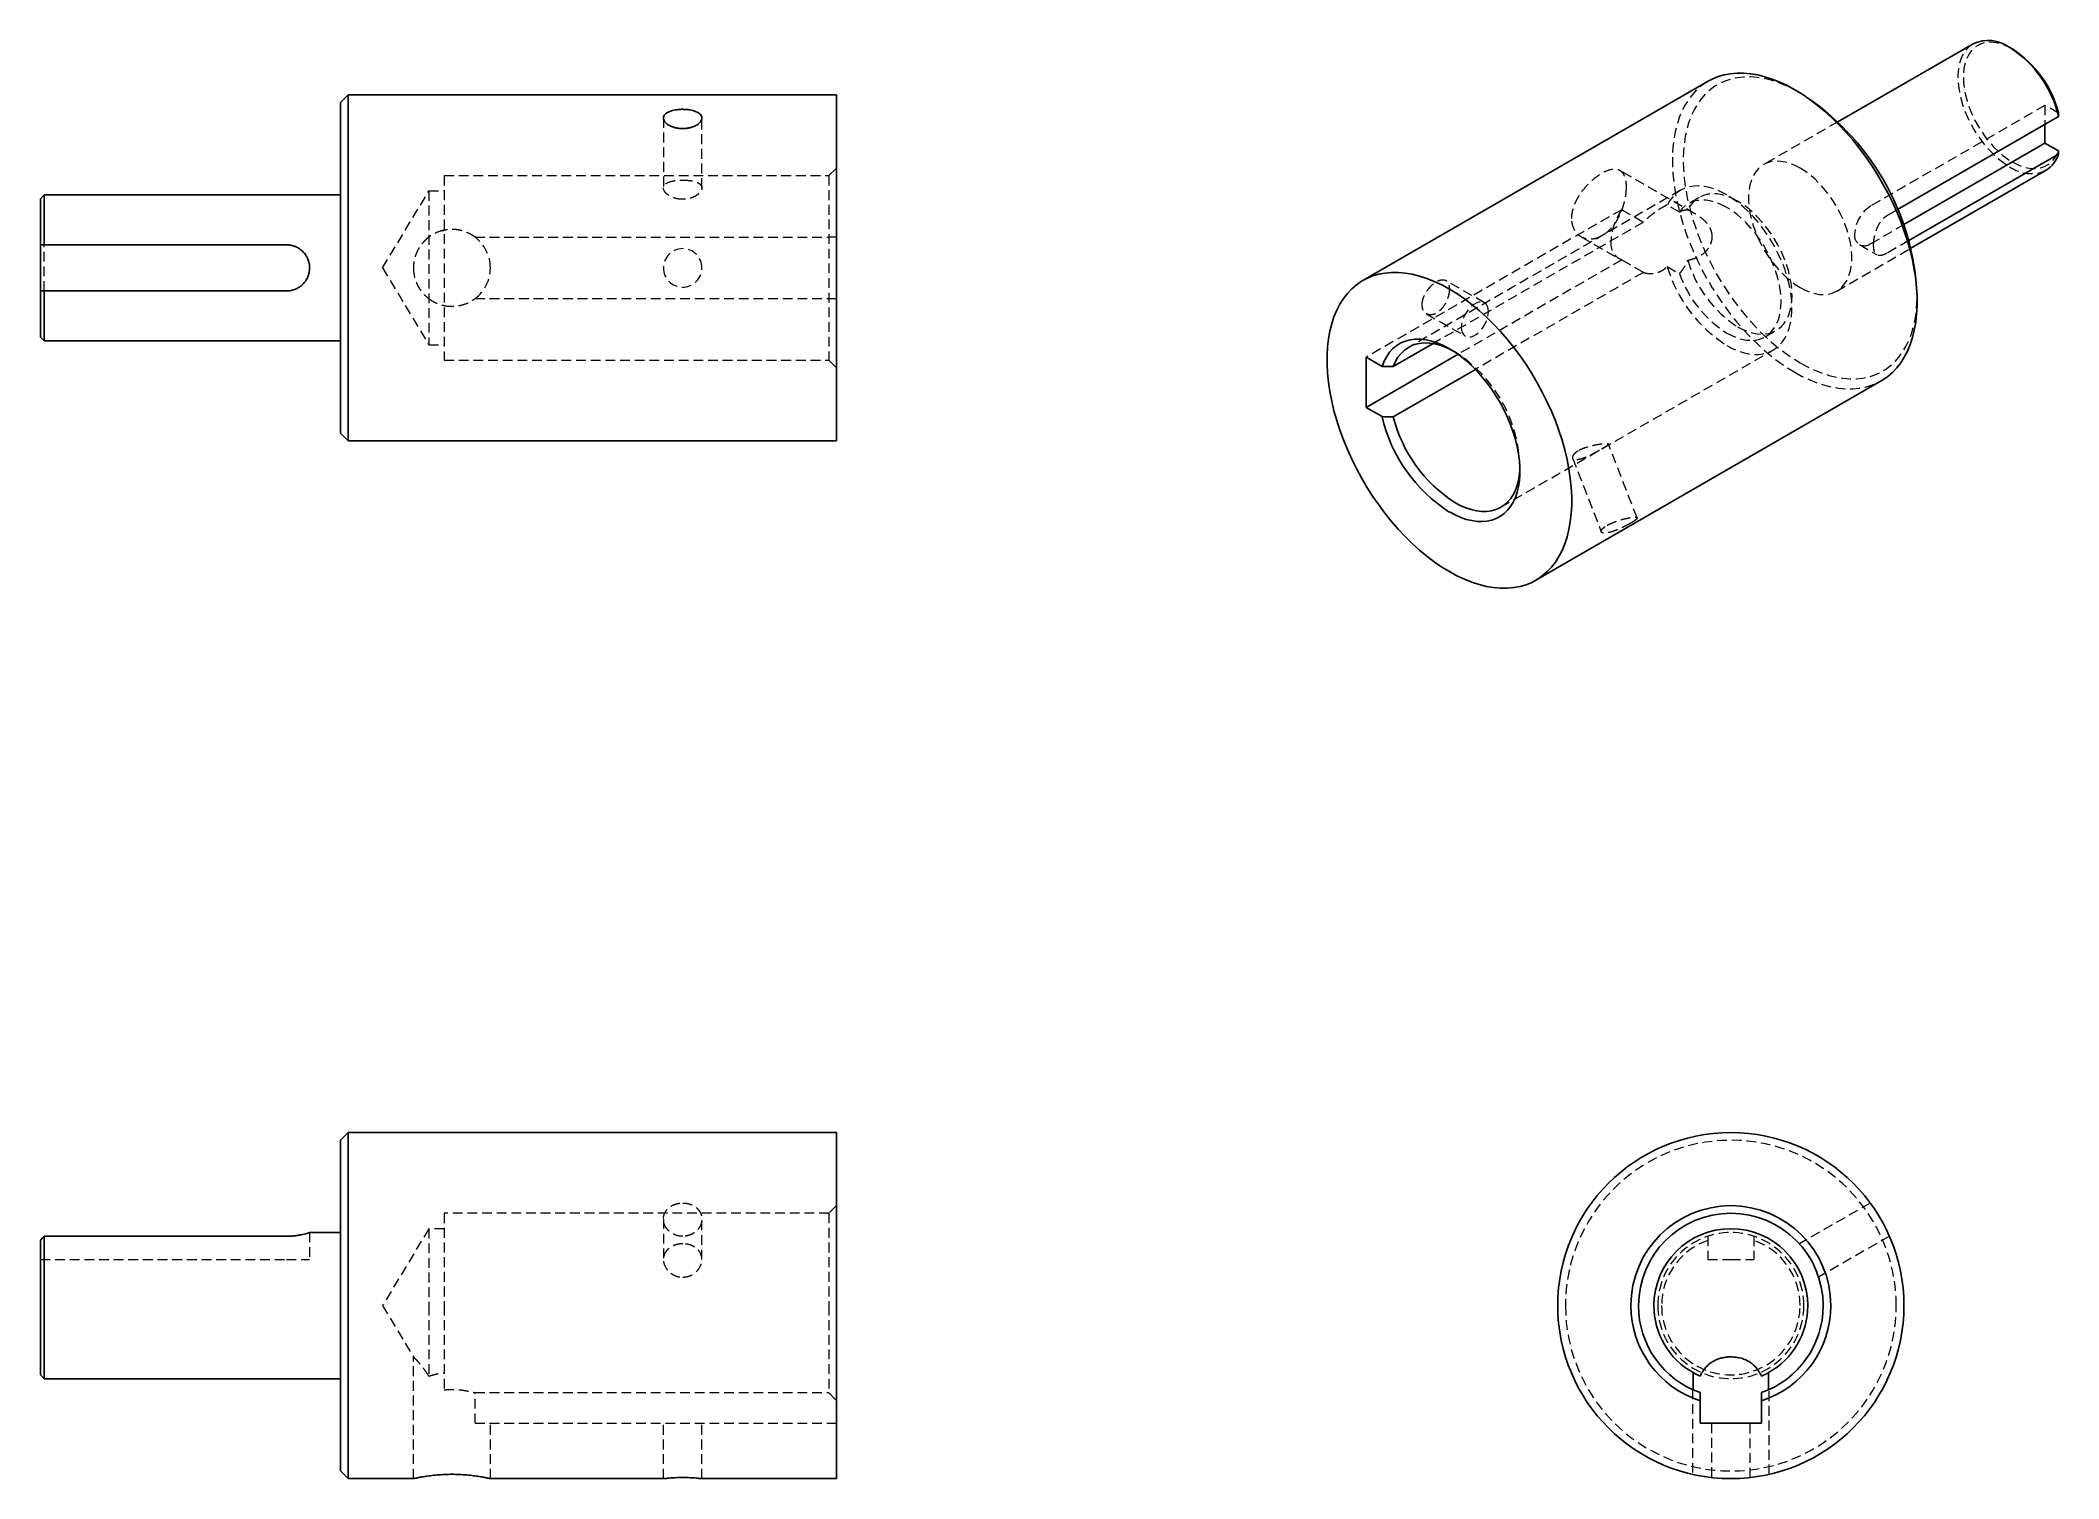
# Model space of a CAD drawing. Header units: millimetres. Extents: x 284 to 547, y 194 to 381.
import ezdxf

# ---------------------------------------------------------------- set-up
doc = ezdxf.new("R2010")
doc.units = ezdxf.units.MM
doc.linetypes.add('HIDDEN', pattern=[1.905, 1.27, -0.635])

msp = doc.modelspace()

# ---------------------------------------------------------------- linework, layer by layer
at = {"color": 7, "linetype": 'Continuous', "lineweight": 25}
for p, q in [((535.62, 380.53), (518.04, 370.38)), ((540.72, 379.85), (540.37, 380.06)), ((501.19, 375.66), (456.29, 349.74)), ((323.37, 372.88), (324.37, 373.88)), ((323.37, 372.88), (323.37, 329.88)), ((324.37, 373.88), (324.37, 328.88)), ((324.37, 373.88), (387.87, 373.88)), ((387.87, 373.88), (387.87, 328.88)), ((513.15, 374.14), (512.44, 374.55)), ((525.81, 358.99), (546.74, 371.07)), ((544.97, 370.05), (544.97, 367.61)), ((526.6, 357), (544.97, 367.61)), ((544.97, 367.61), (546.72, 366.59)), ((546.74, 366.17), (527.27, 354.93)), ((527.54, 353.93), (545.12, 364.07)), ((284.37, 360.38), (284.87, 360.88)), ((284.37, 360.38), (284.37, 354.38)), ((284.87, 360.88), (284.87, 354.38)), ((284.87, 360.88), (323.37, 360.88)), ((284.37, 348.38), (284.37, 354.38)), ((284.87, 354.38), (316.37, 354.38)), ((284.37, 348.38), (284.37, 342.38)), ((316.37, 348.38), (284.87, 348.38)), ((284.87, 348.38), (284.87, 341.88)), ((528.35, 346.99), (528.35, 347.81)), ((284.37, 342.38), (284.87, 341.88)), ((284.87, 341.88), (323.37, 341.88)), ((465.42, 341.54), (460.25, 338.55)), ((468.67, 340.14), (456.72, 333.24)), ((456.72, 339.77), (456.72, 333.24)), ((458.79, 338.57), (456.72, 339.77)), ((470.92, 338.18), (460.25, 332.02)), ((478.79, 310.77), (523.69, 336.69)), ((456.72, 333.24), (458.79, 332.04)), ((323.37, 329.88), (324.37, 328.88)), ((324.37, 328.88), (387.87, 328.88)), ((324.37, 238.94), (323.37, 237.94)), ((387.87, 238.94), (324.37, 238.94)), ((324.37, 238.94), (324.37, 216.44)), ((387.87, 238.94), (387.87, 216.44)), ((323.37, 237.94), (323.37, 216.44)), ((323.37, 225.94), (319.37, 225.94)), ((284.37, 224.92), (284.37, 216.44)), ((284.87, 225.45), (284.87, 216.44)), ((316.37, 225.45), (284.87, 225.45)), ((284.37, 216.44), (284.37, 207.44)), ((284.87, 216.44), (284.87, 206.94)), ((323.37, 216.44), (323.37, 194.94)), ((324.37, 216.44), (324.37, 193.94)), ((387.87, 216.44), (387.87, 193.94)), ((284.37, 207.44), (284.87, 206.94)), ((499.23, 207.72), (499.23, 205.49)), ((509.03, 205.49), (509.03, 207.72)), ((284.87, 206.94), (323.37, 206.94)), ((499.23, 205.49), (499.14, 205.53)), ((509.12, 205.53), (509.03, 205.49)), ((500.13, 204.07), (500.13, 201.14)), ((508.13, 201.14), (508.13, 204.07)), ((500.13, 201.14), (508.13, 201.14)), ((323.37, 194.94), (324.37, 193.94)), ((324.37, 193.94), (332.87, 193.94)), ((342.87, 193.94), (365.37, 193.94)), ((370.37, 193.94), (387.87, 193.94))]:
    msp.add_line(p, q, dxfattribs=at)
at = {"color": 7, "linetype": 'HIDDEN', "lineweight": 18}
for p, q in [((365.37, 370.87), (365.37, 361.77)), ((370.37, 361.77), (370.37, 370.87)), ((518.04, 370.38), (508.4, 364.81)), ((544.97, 372.51), (522.34, 359.44)), ((544.97, 372.51), (544.97, 370.05)), ((546.72, 371.49), (544.97, 372.51)), ((336.87, 363.38), (386.87, 363.38)), ((336.87, 363.38), (336.87, 339.38)), ((386.87, 363.38), (387.87, 364.38)), ((386.87, 363.38), (386.87, 339.38)), ((499.45, 358.43), (489.68, 364.07)), ((328.86, 351.38), (334.87, 361.38)), ((334.87, 361.38), (334.87, 341.38)), ((334.87, 361.38), (336.87, 361.38)), ((497.6, 361.47), (462.25, 341.06)), ((497.44, 358.63), (495.85, 359.55)), ((500.02, 360.55), (498.6, 359.74)), ((489.95, 358.95), (456.72, 339.77)), ((492.77, 357.33), (465.42, 341.54)), ((489.95, 358.95), (492.77, 357.33)), ((522.34, 354.54), (526.6, 357)), ((524.47, 358.21), (525.81, 358.99)), ((284.87, 348.38), (284.87, 354.38)), ((334.75, 355.29), (334.89, 355.39)), ((336.64, 356.21), (336.89, 356.28)), ((340.83, 355.4), (340.88, 355.36)), ((340.87, 355.38), (386.87, 355.38)), ((484.68, 355.41), (489.58, 352.58)), ((520.84, 354.4), (523.14, 353.06)), ((527.27, 354.93), (524.47, 353.31)), ((489.95, 352.42), (468.67, 340.14)), ((492.77, 350.79), (489.95, 352.42)), ((517.9, 348.36), (527.54, 353.93)), ((328.86, 351.38), (334.87, 341.38)), ((472.11, 346.83), (467.07, 349.74)), ((492.77, 350.79), (470.92, 338.18)), ((495.85, 351.55), (497.44, 350.63)), ((334.9, 347.36), (334.82, 347.42)), ((340.9, 347.41), (340.84, 347.37)), ((340.87, 347.38), (386.87, 347.38)), ((464.57, 345.41), (469.61, 342.5)), ((334.87, 341.38), (336.87, 341.38)), ((508.6, 342.41), (510.01, 343.23)), ((336.87, 339.38), (386.87, 339.38)), ((386.87, 339.38), (387.87, 338.38)), ((468.25, 340.46), (467.54, 340.87)), ((468.25, 340.46), (467.9, 340.65)), ((474.24, 320.27), (509.6, 340.68)), ((491.95, 318.87), (488.22, 328.47)), ((476.73, 324.95), (476.73, 325.77)), ((483.56, 326.66), (487.29, 317.06)), ((336.87, 228.44), (336.87, 216.44)), ((386.87, 228.44), (336.87, 228.44)), ((387.87, 229.44), (386.87, 228.44)), ((386.87, 228.44), (386.87, 216.44)), ((522.24, 229.78), (513.04, 224.47)), ((319.37, 225.94), (319.37, 222.44)), ((334.87, 226.44), (328.86, 216.44)), ((334.87, 226.44), (334.87, 216.44)), ((336.87, 226.44), (334.87, 226.44)), ((365.37, 227.69), (365.37, 222.44)), ((370.37, 222.44), (370.37, 227.69)), ((501.13, 225.45), (501.13, 222.44)), ((507.13, 225.45), (507.13, 222.44)), ((524.74, 225.45), (515.54, 220.14)), ((284.37, 222.44), (316.37, 222.44)), ((316.37, 222.44), (319.37, 222.44)), ((501.13, 222.44), (504.13, 222.44)), ((504.13, 222.44), (507.13, 222.44)), ((328.86, 216.44), (332.87, 209.77)), ((334.87, 216.44), (334.87, 207.27)), ((336.87, 216.44), (336.87, 205.49)), ((386.87, 216.44), (386.87, 205.13)), ((332.87, 193.94), (332.87, 209.77)), ((340.87, 201.14), (340.87, 205.13)), ((340.87, 205.13), (386.87, 205.13)), ((499.13, 205.53), (499.13, 194.5)), ((509.13, 194.5), (509.13, 205.53)), ((340.87, 201.14), (387.87, 201.14)), ((342.87, 193.94), (342.87, 201.14)), ((365.37, 193.94), (365.37, 201.14)), ((370.37, 193.94), (370.37, 201.14)), ((501.63, 201.14), (501.63, 194.08)), ((506.63, 194.08), (506.63, 201.14))]:
    msp.add_line(p, q, dxfattribs=at)
at = {"color": 7, "linetype": 'HIDDEN', "lineweight": 18, "flags": 128}
for points in [[(535.62, 380.53), (535.29, 380.31), (534.9, 379.96), (534.55, 379.54), (534.26, 379.05), (534.02, 378.5), (533.84, 377.9), (533.72, 377.24), (533.66, 376.54), (533.66, 375.81), (533.72, 375.04), (533.84, 374.24), (534.02, 373.43), (534.26, 372.61), (534.55, 371.78), (534.9, 370.96), (535.29, 370.15), (535.73, 369.36), (536.22, 368.6), (536.74, 367.87), (537.29, 367.18), (537.87, 366.54), (538.48, 365.95), (539.1, 365.42), (539.73, 364.95), (540.37, 364.54)], [(540.72, 379.85), (540.1, 380.18), (539.48, 380.43), (538.88, 380.6), (538.29, 380.7), (537.72, 380.72), (537.19, 380.66), (536.69, 380.52), (536.22, 380.3), (535.8, 380.01), (535.43, 379.64), (535.11, 379.21), (534.84, 378.71), (534.63, 378.15), (534.48, 377.54), (534.39, 376.88), (534.36, 376.18), (534.39, 375.44), (534.48, 374.67), (534.63, 373.89), (534.84, 373.09), (535.11, 372.28), (535.43, 371.48), (535.8, 370.68), (536.22, 369.91), (536.69, 369.16), (537.19, 368.44), (537.72, 367.76), (538.29, 367.12), (538.88, 366.54), (539.48, 366.01), (540.1, 365.55), (540.72, 365.16)], [(501.19, 375.66), (501.02, 375.56), (500.36, 375.11), (499.74, 374.58), (499.18, 373.98), (498.66, 373.32), (498.2, 372.59), (497.79, 371.8), (497.43, 370.95), (497.14, 370.04), (496.9, 369.08), (496.72, 368.07), (496.6, 367.02), (496.54, 365.92), (496.54, 364.79), (496.6, 363.63), (496.72, 362.43), (496.9, 361.22), (497.14, 359.98), (497.43, 358.73), (497.79, 357.47), (498.2, 356.21), (498.66, 354.95), (499.18, 353.69), (499.74, 352.43), (500.36, 351.2), (501.02, 349.98), (501.72, 348.79), (502.47, 347.62), (503.25, 346.49), (504.06, 345.39), (504.91, 344.34), (505.79, 343.33), (506.69, 342.36), (507.62, 341.45), (508.56, 340.6), (509.52, 339.81), (510.48, 339.07), (511.46, 338.41), (512.44, 337.81)], [(513.15, 374.14), (512.19, 374.66), (511.24, 375.1), (510.3, 375.47), (509.37, 375.77), (508.45, 375.99), (507.55, 376.14), (506.67, 376.21), (505.82, 376.2), (505, 376.11), (504.21, 375.95), (503.46, 375.71), (502.74, 375.39), (502.06, 375), (501.43, 374.54), (500.85, 374), (500.31, 373.4), (499.82, 372.73), (499.39, 372), (499.01, 371.21), (498.69, 370.36), (498.42, 369.45), (498.21, 368.5), (498.06, 367.49), (497.97, 366.45), (497.94, 365.36), (497.97, 364.24), (498.06, 363.09), (498.21, 361.92), (498.42, 360.72), (498.69, 359.51), (499.01, 358.28), (499.39, 357.05), (499.82, 355.82), (500.31, 354.59), (500.85, 353.37), (501.43, 352.16), (502.06, 350.97), (502.74, 349.8), (503.46, 348.65), (504.21, 347.54), (505, 346.47), (505.82, 345.43), (506.67, 344.44), (507.55, 343.49), (508.45, 342.6), (509.37, 341.76), (510.3, 340.99), (511.24, 340.27), (512.19, 339.62), (513.15, 339.03)], [(513.15, 364.34), (512.51, 364.68), (511.88, 364.94), (511.25, 365.12), (510.65, 365.23), (510.07, 365.26), (509.51, 365.21), (508.99, 365.08), (508.51, 364.88), (508.07, 364.6), (507.67, 364.24), (507.33, 363.82), (507.04, 363.34), (506.8, 362.79), (506.62, 362.18), (506.5, 361.53), (506.44, 360.83), (506.44, 360.09), (506.5, 359.32), (506.62, 358.53), (506.8, 357.71), (507.04, 356.89), (507.33, 356.07), (507.67, 355.24), (508.07, 354.44), (508.51, 353.65), (508.99, 352.89), (509.51, 352.16), (510.07, 351.47), (510.65, 350.83), (511.25, 350.24), (511.88, 349.7), (512.51, 349.23), (513.15, 348.83)], [(540.72, 365.16), (541.38, 364.82), (542.02, 364.56), (542.65, 364.39), (543.26, 364.3), (543.85, 364.3), (544.4, 364.38), (544.91, 364.55), (545.38, 364.81), (545.8, 365.14), (546.17, 365.55), (546.47, 366.04), (546.72, 366.59)], [(513.15, 348.83), (513.79, 348.49), (514.42, 348.23), (515.04, 348.05), (515.64, 347.94), (516.22, 347.91), (516.78, 347.96), (517.3, 348.09), (517.78, 348.3), (518.22, 348.57), (518.62, 348.93), (518.96, 349.35), (519.26, 349.84), (519.49, 350.38), (519.67, 350.99), (519.8, 351.64), (519.86, 352.34), (519.86, 353.08), (519.8, 353.85), (519.67, 354.65), (519.49, 355.46), (519.26, 356.28), (518.96, 357.11), (518.62, 357.93), (518.22, 358.73), (517.78, 359.52), (517.3, 360.29), (516.78, 361.01), (516.22, 361.7), (515.64, 362.35), (515.04, 362.94), (514.42, 363.47), (513.79, 363.94), (513.15, 364.34)], [(503.6, 360.87), (502.85, 361.27), (502.11, 361.58), (501.37, 361.82), (500.66, 361.96), (499.97, 362.03), (499.3, 362), (498.67, 361.9), (498.08, 361.7), (497.54, 361.43), (497.03, 361.07), (496.59, 360.64), (496.19, 360.13), (495.85, 359.55)], [(503.6, 359.24), (502.92, 359.59), (502.25, 359.87), (501.59, 360.06), (500.94, 360.18), (500.33, 360.2), (499.74, 360.14), (499.19, 360), (498.68, 359.78), (498.21, 359.47), (497.8, 359.09), (497.44, 358.63)], [(505.01, 360.06), (504.33, 360.41), (503.66, 360.69), (502.99, 360.88), (502.35, 360.99), (501.73, 361.02), (501.14, 360.96), (500.59, 360.81), (500.08, 360.59), (499.61, 360.28), (499.2, 359.89), (498.84, 359.43), (498.53, 358.9)], [(503.6, 341.28), (504.32, 340.9), (505.03, 340.59), (505.74, 340.36), (506.43, 340.2), (507.1, 340.13), (507.74, 340.13), (508.35, 340.21), (508.93, 340.37), (509.47, 340.61), (509.97, 340.92), (510.42, 341.31), (510.83, 341.77), (511.18, 342.29), (511.47, 342.88), (511.71, 343.52), (511.9, 344.22), (512.02, 344.97), (512.08, 345.76), (512.08, 346.6), (512.02, 347.46), (511.9, 348.35), (511.71, 349.26), (511.47, 350.18), (511.18, 351.11), (510.83, 352.04), (510.42, 352.96), (509.97, 353.87), (509.47, 354.76), (508.93, 355.62), (508.35, 356.45), (507.74, 357.24), (507.1, 357.99), (506.43, 358.68), (505.74, 359.32), (505.03, 359.9), (504.32, 360.42), (503.6, 360.87)], [(505.01, 343.73), (505.67, 343.38), (506.31, 343.11), (506.95, 342.92), (507.57, 342.8), (508.17, 342.76), (508.74, 342.8), (509.28, 342.91), (509.78, 343.11), (510.24, 343.37), (510.66, 343.71), (511.03, 344.12), (511.34, 344.6), (511.61, 345.13), (511.82, 345.73), (511.97, 346.38), (512.06, 347.07), (512.09, 347.81), (512.06, 348.58), (511.97, 349.38), (511.82, 350.2), (511.61, 351.03), (511.34, 351.88), (511.03, 352.72), (510.66, 353.55), (510.24, 354.38), (509.78, 355.18), (509.28, 355.95), (508.74, 356.68), (508.17, 357.38), (507.57, 358.03), (506.95, 358.63), (506.31, 359.17), (505.67, 359.65), (505.01, 360.06)], [(503.6, 342.91), (504.25, 342.57), (504.9, 342.3), (505.54, 342.1), (506.16, 341.99), (506.75, 341.95), (507.32, 341.98), (507.86, 342.1), (508.36, 342.29), (508.83, 342.56), (509.24, 342.9), (509.61, 343.31), (509.93, 343.78), (510.19, 344.32), (510.4, 344.91), (510.55, 345.56), (510.64, 346.26), (510.67, 346.99), (510.64, 347.76), (510.55, 348.56), (510.4, 349.38), (510.19, 350.22), (509.93, 351.06), (509.61, 351.9), (509.24, 352.74), (508.83, 353.56), (508.36, 354.36), (507.86, 355.13), (507.32, 355.87), (506.75, 356.56), (506.16, 357.21), (505.54, 357.81), (504.9, 358.35), (504.25, 358.83), (503.6, 359.24)], [(472.63, 345.69), (472.6, 346.04), (472.51, 346.35), (472.36, 346.61), (472.17, 346.8), (471.93, 346.91), (471.65, 346.95), (471.35, 346.91), (471.02, 346.79), (470.7, 346.6), (470.38, 346.35), (470.07, 346.04), (469.8, 345.68), (469.56, 345.29), (469.36, 344.87), (469.21, 344.45), (469.12, 344.04), (469.09, 343.65)], [(513.15, 339.03), (514.1, 338.51), (515.05, 338.07), (516, 337.7), (516.93, 337.4), (517.84, 337.18), (518.74, 337.03), (519.62, 336.96), (520.47, 336.97), (521.29, 337.06), (522.08, 337.22), (522.84, 337.46), (523.55, 337.78), (524.23, 338.17), (524.86, 338.63), (525.45, 339.17), (525.98, 339.77), (526.47, 340.44), (526.9, 341.17), (527.28, 341.96), (527.61, 342.81), (527.87, 343.72), (528.08, 344.67), (528.23, 345.68), (528.32, 346.72), (528.35, 347.81)], [(469.09, 343.65), (469.12, 343.29), (469.21, 342.98), (469.36, 342.72), (469.56, 342.54), (469.8, 342.42), (470.07, 342.38), (470.38, 342.42), (470.7, 342.54), (471.02, 342.73), (471.35, 342.98), (471.65, 343.29), (471.93, 343.65), (472.17, 344.04), (472.36, 344.46), (472.51, 344.88), (472.6, 345.29), (472.63, 345.69)], [(512.44, 337.81), (513.42, 337.27), (514.39, 336.82), (515.36, 336.43), (516.32, 336.12), (517.26, 335.89), (518.19, 335.73), (519.09, 335.65), (519.97, 335.65), (520.81, 335.72), (521.63, 335.88), (522.41, 336.11), (523.16, 336.41), (523.69, 336.69)]]:
    msp.add_lwpolyline(points, dxfattribs=at)
at = {"color": 7, "linetype": 'Continuous', "lineweight": 25, "flags": 128}
for points in [[(512.44, 374.55), (511.46, 375.08), (510.48, 375.54), (509.52, 375.92), (508.56, 376.23), (507.62, 376.47), (506.69, 376.63), (505.79, 376.71), (504.91, 376.71), (504.06, 376.63), (503.25, 376.48), (502.47, 376.25), (501.72, 375.94), (501.19, 375.66)], [(523.69, 336.69), (523.86, 336.79), (524.52, 337.25), (525.14, 337.78), (525.7, 338.37), (526.22, 339.04), (526.68, 339.77), (527.09, 340.56), (527.44, 341.41), (527.74, 342.32), (527.98, 343.27), (528.16, 344.28), (528.28, 345.34), (528.34, 346.43), (528.34, 347.56), (528.28, 348.73), (528.16, 349.92), (527.98, 351.14), (527.74, 352.37), (527.44, 353.62), (527.09, 354.88), (526.68, 356.14), (526.22, 357.41), (525.7, 358.67), (525.14, 359.92), (524.52, 361.16), (523.86, 362.37), (523.16, 363.57), (522.41, 364.73), (521.63, 365.87), (520.81, 366.96), (519.97, 368.02), (519.09, 369.03), (518.19, 369.99), (517.26, 370.9), (516.32, 371.75), (515.36, 372.55), (514.39, 373.28), (513.42, 373.95), (512.44, 374.55)], [(467.54, 348.63), (466.56, 349.16), (465.58, 349.62), (464.61, 350), (463.66, 350.31), (462.72, 350.55), (461.79, 350.71), (460.89, 350.79), (460.01, 350.79), (459.16, 350.71), (458.35, 350.56), (457.56, 350.33), (456.82, 350.02), (456.12, 349.64), (455.46, 349.18), (454.84, 348.66), (454.28, 348.06), (453.76, 347.4), (453.3, 346.67), (452.89, 345.88), (452.53, 345.02), (452.24, 344.12), (452, 343.16), (451.82, 342.15), (451.7, 341.1), (451.64, 340), (451.64, 338.87), (451.7, 337.71), (451.82, 336.51), (452, 335.3), (452.24, 334.06), (452.53, 332.81), (452.89, 331.55), (453.3, 330.29), (453.76, 329.02), (454.28, 327.76), (454.84, 326.51), (455.46, 325.28), (456.12, 324.06), (456.82, 322.87), (457.56, 321.7), (458.35, 320.57), (459.16, 319.47), (460.01, 318.42), (460.89, 317.4), (461.79, 316.44), (462.72, 315.53), (463.66, 314.68), (464.61, 313.88), (465.58, 313.15), (466.56, 312.48), (467.54, 311.88)], [(467.54, 311.88), (468.52, 311.35), (469.49, 310.89), (470.46, 310.51), (471.42, 310.2), (472.36, 309.96), (473.29, 309.81), (474.19, 309.73), (475.07, 309.72), (475.91, 309.8), (476.73, 309.95), (477.51, 310.18), (478.26, 310.49), (478.96, 310.87), (479.62, 311.33), (480.23, 311.86), (480.8, 312.45), (481.32, 313.12), (481.78, 313.85), (482.19, 314.64), (482.54, 315.49), (482.84, 316.39), (483.08, 317.35), (483.26, 318.36), (483.38, 319.42), (483.44, 320.51), (483.44, 321.64), (483.38, 322.81), (483.26, 324), (483.08, 325.21), (482.84, 326.45), (482.54, 327.7), (482.19, 328.96), (481.78, 330.22), (481.32, 331.49), (480.8, 332.75), (480.23, 334), (479.62, 335.23), (478.96, 336.45), (478.26, 337.65), (477.51, 338.81), (476.73, 339.94), (475.91, 341.04), (475.07, 342.1), (474.19, 343.11), (473.29, 344.07), (472.36, 344.98), (471.42, 345.83), (470.46, 346.63), (469.49, 347.36), (468.52, 348.03), (467.54, 348.63)], [(467.54, 340.87), (466.77, 341.28), (466, 341.61), (465.25, 341.86), (464.51, 342.03), (463.8, 342.11), (463.11, 342.11), (462.45, 342.03), (461.82, 341.87), (461.24, 341.62), (460.7, 341.3), (460.21, 340.9), (459.77, 340.42), (459.39, 339.87), (459.06, 339.25), (458.79, 338.57)], [(467.9, 340.65), (467.5, 340.86), (466.76, 341.17), (466.03, 341.4), (465.32, 341.55), (464.63, 341.62), (463.97, 341.6), (463.35, 341.49), (462.76, 341.31), (462.21, 341.04), (461.71, 340.69), (461.26, 340.26), (460.86, 339.76), (460.52, 339.19), (460.25, 338.55)], [(467.54, 319.64), (468.28, 319.25), (469.01, 318.93), (469.74, 318.68), (470.45, 318.51), (471.14, 318.41), (471.81, 318.39), (472.45, 318.45), (473.06, 318.58), (473.63, 318.79), (474.17, 319.08), (474.66, 319.43), (475.1, 319.86), (475.5, 320.35), (475.84, 320.91), (476.13, 321.53), (476.37, 322.21), (476.54, 322.93), (476.66, 323.71), (476.72, 324.53), (476.72, 325.38), (476.66, 326.27), (476.54, 327.18), (476.37, 328.11), (476.13, 329.06), (475.84, 330.01), (475.5, 330.97), (475.1, 331.92), (474.66, 332.86), (474.17, 333.78), (473.63, 334.68), (473.06, 335.55), (472.45, 336.39), (471.81, 337.19), (471.14, 337.94), (470.45, 338.64), (469.74, 339.29), (469.01, 339.88), (468.28, 340.41), (467.54, 340.87)], [(468.25, 320.87), (468.96, 320.49), (469.68, 320.18), (470.38, 319.95), (471.07, 319.79), (471.74, 319.72), (472.38, 319.72), (473, 319.8), (473.58, 319.96), (474.12, 320.2), (474.61, 320.51), (475.07, 320.9), (475.47, 321.36), (475.82, 321.88), (476.12, 322.47), (476.36, 323.11), (476.54, 323.81), (476.66, 324.56), (476.72, 325.35), (476.72, 325.37)]]:
    msp.add_lwpolyline(points, dxfattribs=at)
at = {"color": 7, "linetype": 'Continuous', "lineweight": 25}
for centre, radius, start, end in [((537.6, 376.28), 4.68, 53.7088, 114.9807), ((532.34, 367.61), 14.82, 13.5225, 57.1676), ((533.08, 368.03), 14.08, 14.2145, 57.1004), ((495.39, 346.33), 32.99, 2.5633, 57.4367), ((543.13, 367.29), 3.78, 301.6997, 342.819), ((478.49, 336.65), 20.24, 193.1834, 237.22), ((478.39, 336.59), 18.71, 194.1458, 237.1691), ((504.13, 216.44), 22.5, 0, 180), ((504.13, 216.44), 13, 0, 180), ((504.13, 216.44), 12, 0, 180), ((504.13, 216.44), 10, 0, 180), ((504.13, 216.44), 22.5, 180, 0), ((504.13, 216.44), 13, 180, 252.0798), ((504.13, 216.44), 12, 180, 250.5288), ((504.13, 216.44), 10, 180, 240.6661), ((504.13, 216.44), 13, 287.9202, 0), ((504.13, 216.44), 12, 289.4712, 0), ((504.13, 216.44), 10, 299.3339, 0)]:
    msp.add_arc(centre, radius, start, end, dxfattribs=at)
at = {"color": 7, "linetype": 'HIDDEN', "lineweight": 18}
for centre, radius, start, end in [((543.14, 368.31), 4.68, 233.6519, 295.0377), ((496.03, 354.56), 7.5, 144.149, 177.6386), ((524.8, 355.57), 4.59, 122.4764, 177.5236), ((337.87, 351.38), 5, 0, 53.1301), ((490.83, 354.56), 2.31, 172.3261, 247.6685), ((521.52, 355.57), 1.31, 171.3147, 308.6746), ((367.87, 351.38), 2.5, 0, 180), ((513.45, 356.8), 15.56, 196.568, 237.1749), ((337.87, 351.38), 5, 306.8699, 0), ((367.87, 351.38), 2.5, 180, 0), ((513.66, 356.92), 18.59, 196.7885, 237.2615), ((511.78, 355.76), 15.23, 199.6585, 237.5284), ((458.44, 325.03), 18.29, 1.0775, 57.5714), ((504.13, 216.44), 21.5, 0, 180), ((504.13, 216.44), 9.5, 0, 180), ((504.13, 216.44), 9, 109.4712, 180), ((504.13, 216.44), 9, 0, 70.5288), ((504.13, 216.44), 21.5, 180, 0), ((504.13, 216.44), 9.5, 180, 0), ((504.13, 216.44), 9, 180, 0)]:
    msp.add_arc(centre, radius, start, end, dxfattribs=at)
at = {"color": 7, "linetype": 'Continuous', "lineweight": 25}
for points, knots in [([(367.87, 372), (367.81, 372), (367.71, 372), (367.55, 371.99), (367.39, 371.98), (367.23, 371.96), (367.07, 371.94), (366.83, 371.91), (366.49, 371.84), (366.08, 371.7), (365.76, 371.52), (365.46, 371.26), (365.3, 370.87), (365.46, 370.46), (365.76, 370.14), (366.08, 369.92), (366.49, 369.73), (366.86, 369.62), (367.15, 369.56), (367.39, 369.52), (367.63, 369.5), (367.79, 369.5), (367.87, 369.5)], [0, 0, 0, 0, 0.019927, 0.04024, 0.060942, 0.082032, 0.103513, 0.125384, 0.177846, 0.250464, 0.322824, 0.375482, 0.499899, 0.624384, 0.677113, 0.749585, 0.822253, 0.874767, 0.907383, 0.939125, 0.969996, 1, 1, 1, 1]), ([(367.87, 369.5), (367.92, 369.5), (368.02, 369.5), (368.18, 369.51), (368.34, 369.52), (368.5, 369.54), (368.66, 369.57), (368.9, 369.62), (369.24, 369.73), (369.65, 369.91), (369.97, 370.14), (370.27, 370.46), (370.43, 370.87), (370.27, 371.25), (369.97, 371.52), (369.65, 371.7), (369.24, 371.84), (368.88, 371.91), (368.59, 371.96), (368.35, 371.98), (368.1, 371.99), (367.94, 372), (367.87, 372)], [0, 0, 0, 0, 0.019898, 0.040182, 0.060852, 0.081908, 0.103353, 0.125186, 0.177664, 0.250185, 0.322608, 0.375227, 0.499777, 0.624349, 0.677047, 0.749406, 0.821995, 0.874395, 0.907115, 0.938955, 0.969915, 1, 1, 1, 1]), ([(316.37, 354.38), (316.42, 354.38), (316.54, 354.38), (316.7, 354.36), (316.87, 354.34), (317.04, 354.31), (317.2, 354.27), (317.36, 354.21), (317.65, 354.1), (318.05, 353.89), (318.43, 353.58), (318.69, 353.29), (318.86, 353.05), (319.01, 352.8), (319.14, 352.53), (319.24, 352.26), (319.31, 351.97), (319.36, 351.68), (319.36, 351.48), (319.37, 351.38)], [0, 0, 0, 0, 0.035868, 0.071496, 0.107008, 0.14253, 0.178187, 0.214104, 0.250402, 0.374773, 0.500245, 0.562558, 0.625248, 0.687948, 0.750124, 0.813096, 0.87533, 0.937428, 1, 1, 1, 1]), ([(319.37, 351.38), (319.37, 351.33), (319.36, 351.23), (319.35, 351.08), (319.33, 350.94), (319.3, 350.74), (319.24, 350.5), (319.11, 350.13), (318.87, 349.7), (318.5, 349.25), (318.05, 348.87), (317.61, 348.64), (317.25, 348.51), (316.96, 348.44), (316.66, 348.39), (316.47, 348.38), (316.37, 348.38)], [0, 0, 0, 0, 0.03134, 0.062624, 0.093929, 0.125332, 0.187616, 0.25009, 0.375021, 0.500091, 0.624541, 0.749656, 0.812044, 0.874128, 0.937099, 1, 1, 1, 1]), ([(319.37, 225.94), (319.37, 225.94), (319.36, 225.94), (319.35, 225.94), (319.33, 225.93), (319.3, 225.92), (319.24, 225.9), (319.11, 225.86), (318.87, 225.79), (318.5, 225.7), (318.05, 225.6), (317.61, 225.54), (317.25, 225.49), (316.96, 225.47), (316.66, 225.46), (316.47, 225.45), (316.37, 225.45)], [0, 0, 0, 0, 0.03134, 0.062624, 0.093929, 0.125332, 0.187616, 0.25009, 0.375021, 0.500091, 0.624541, 0.749656, 0.812044, 0.874128, 0.937099, 1, 1, 1, 1]), ([(500.13, 207.27), (500.09, 207.29), (500.01, 207.33), (499.9, 207.38), (499.8, 207.42), (499.72, 207.46), (499.64, 207.5), (499.54, 207.55), (499.43, 207.61), (499.31, 207.68), (499.26, 207.71), (499.23, 207.72)], [0, 0, 0, 0, 0.094926, 0.185104, 0.270537, 0.35123, 0.427187, 0.498417, 0.673897, 0.841035, 1, 1, 1, 1]), ([(504.13, 209.77), (504.06, 209.77), (503.93, 209.77), (503.74, 209.76), (503.54, 209.74), (503.35, 209.71), (503.16, 209.68), (502.98, 209.64), (502.64, 209.56), (502.18, 209.39), (501.64, 209.09), (501.16, 208.71), (500.8, 208.33), (500.53, 207.96), (500.32, 207.63), (500.19, 207.4), (500.13, 207.27)], [0, 0, 0, 0, 0.036333, 0.072386, 0.108208, 0.143847, 0.179351, 0.214771, 0.250156, 0.37434, 0.500217, 0.621067, 0.749991, 0.828811, 0.912092, 1, 1, 1, 1]), ([(508.13, 207.27), (508.09, 207.35), (508.02, 207.49), (507.9, 207.7), (507.77, 207.89), (507.64, 208.08), (507.43, 208.36), (507.11, 208.7), (506.63, 209.09), (506.09, 209.39), (505.58, 209.57), (505.15, 209.67), (504.82, 209.73), (504.48, 209.76), (504.25, 209.77), (504.13, 209.77)], [0, 0, 0, 0, 0.052851, 0.104045, 0.153611, 0.201586, 0.248008, 0.377234, 0.49834, 0.624575, 0.749092, 0.811217, 0.873566, 0.936406, 1, 1, 1, 1]), ([(509.03, 207.72), (509.01, 207.71), (508.98, 207.7), (508.93, 207.66), (508.86, 207.63), (508.78, 207.59), (508.68, 207.53), (508.54, 207.46), (508.36, 207.38), (508.21, 207.31), (508.13, 207.27)], [0, 0, 0, 0, 0.093862, 0.190598, 0.290248, 0.392848, 0.49843, 0.646483, 0.813659, 1, 1, 1, 1]), ([(342.87, 193.94), (342.87, 193.94), (342.86, 193.94), (342.85, 193.94), (342.83, 193.95), (342.8, 193.96), (342.75, 193.96), (342.7, 193.98), (342.64, 193.99), (342.57, 194), (342.46, 194.03), (342.29, 194.06), (342.05, 194.11), (341.75, 194.16), (341.32, 194.23), (340.67, 194.33), (339.79, 194.42), (338.84, 194.49), (337.87, 194.51), (336.89, 194.49), (335.95, 194.42), (335.07, 194.33), (334.42, 194.23), (333.98, 194.16), (333.69, 194.11), (333.45, 194.06), (333.25, 194.02), (333.1, 193.99), (333, 193.97), (332.92, 193.95), (332.87, 193.94), (332.87, 193.94), (332.87, 193.94)], [0, 0, 0, 0, 0.01322, 0.026604, 0.040155, 0.053872, 0.067757, 0.081812, 0.096037, 0.110432, 0.125, 0.154825, 0.187662, 0.214047, 0.25001, 0.312618, 0.374908, 0.439226, 0.499878, 0.560512, 0.624797, 0.687097, 0.749654, 0.785778, 0.812192, 0.844891, 0.874597, 0.900786, 0.926415, 0.951489, 0.976015, 1, 1, 1, 1]), ([(370.37, 193.94), (370.37, 193.94), (370.36, 193.94), (370.35, 193.94), (370.32, 193.94), (370.29, 193.95), (370.24, 193.95), (370.15, 193.96), (369.97, 193.98), (369.65, 194.01), (369.24, 194.04), (368.66, 194.07), (367.87, 194.09), (367.07, 194.07), (366.49, 194.04), (366.08, 194.01), (365.76, 193.98), (365.57, 193.96), (365.47, 193.95), (365.41, 193.94), (365.37, 193.94), (365.37, 193.94), (365.37, 193.94)], [0, 0, 0, 0, 0.019915, 0.040209, 0.060882, 0.081935, 0.10337, 0.125186, 0.177859, 0.250185, 0.322805, 0.375227, 0.499777, 0.624349, 0.676852, 0.749405, 0.821798, 0.874395, 0.907093, 0.938924, 0.969892, 1, 1, 1, 1])]:
    msp.add_open_spline(points, degree=3, knots=knots, dxfattribs=at)
for points in [[(546.74, 371.07), (546.74, 371.21), (546.73, 371.35), (546.72, 371.49)], [(546.72, 366.59), (546.73, 366.45), (546.74, 366.31), (546.74, 366.17)], [(284.37, 354.38), (284.53, 354.38), (284.7, 354.38), (284.87, 354.38)], [(284.87, 348.38), (284.7, 348.38), (284.53, 348.38), (284.37, 348.38)], [(460.25, 338.55), (459.76, 338.56), (459.28, 338.56), (458.79, 338.57)], [(458.79, 332.04), (459.28, 332.03), (459.76, 332.02), (460.25, 332.02)], [(284.87, 225.45), (284.7, 225.28), (284.53, 225.1), (284.37, 224.92)], [(500.13, 205.13), (500.13, 204.77), (500.13, 204.42), (500.13, 204.07)], [(508.13, 204.07), (508.13, 204.42), (508.13, 204.77), (508.13, 205.13)]]:
    msp.add_open_spline(points, degree=3, dxfattribs=at)
at = {"color": 7, "linetype": 'HIDDEN', "lineweight": 18}
for points, knots in [([(367.87, 360.3), (367.81, 360.3), (367.71, 360.3), (367.55, 360.31), (367.39, 360.33), (367.23, 360.35), (367.07, 360.38), (366.83, 360.44), (366.49, 360.56), (366.09, 360.77), (365.76, 361.02), (365.46, 361.36), (365.3, 361.79), (365.46, 362.15), (365.76, 362.39), (366.08, 362.55), (366.49, 362.67), (366.86, 362.73), (367.14, 362.76), (367.39, 362.78), (367.63, 362.79), (367.79, 362.8), (367.87, 362.8)], [0, 0, 0, 0, 0.01986, 0.040118, 0.060777, 0.08184, 0.10331, 0.125191, 0.177393, 0.250233, 0.322455, 0.375312, 0.499866, 0.624374, 0.677275, 0.74942, 0.822291, 0.874403, 0.907183, 0.939036, 0.969971, 1, 1, 1, 1]), ([(367.87, 362.8), (367.92, 362.8), (368.02, 362.79), (368.18, 362.79), (368.34, 362.78), (368.5, 362.77), (368.67, 362.75), (368.9, 362.73), (369.24, 362.67), (369.65, 362.55), (369.97, 362.39), (370.27, 362.16), (370.43, 361.79), (370.27, 361.36), (369.97, 361.02), (369.65, 360.77), (369.24, 360.56), (368.87, 360.43), (368.59, 360.36), (368.34, 360.32), (368.1, 360.3), (367.94, 360.3), (367.87, 360.3)], [0, 0, 0, 0, 0.019889, 0.040178, 0.060869, 0.081967, 0.103474, 0.125394, 0.177571, 0.250488, 0.322632, 0.375504, 0.499892, 0.624393, 0.677348, 0.749658, 0.822579, 0.874803, 0.90747, 0.939218, 0.970058, 1, 1, 1, 1]), ([(483.45, 357.81), (483.45, 357.87), (483.45, 357.98), (483.46, 358.16), (483.48, 358.34), (483.51, 358.52), (483.54, 358.71), (483.59, 358.9), (483.64, 359.1), (483.7, 359.3), (483.8, 359.57), (483.95, 359.92), (484.15, 360.33), (484.39, 360.75), (484.75, 361.3), (485.28, 361.96), (485.97, 362.67), (486.68, 363.26), (487.39, 363.73), (488.06, 364.06), (488.68, 364.24), (489.24, 364.25), (489.63, 364.12), (489.89, 363.93), (490.06, 363.74), (490.19, 363.53), (490.31, 363.29), (490.39, 363.03), (490.45, 362.77), (490.49, 362.49), (490.51, 362.2), (490.52, 361.99), (490.52, 361.89)], [0, 0, 0, 0, 0.01322, 0.026604, 0.040155, 0.053872, 0.067757, 0.081812, 0.096037, 0.110432, 0.125, 0.154825, 0.187662, 0.214047, 0.25001, 0.312618, 0.374908, 0.439226, 0.499878, 0.560512, 0.624797, 0.687097, 0.749654, 0.785778, 0.812192, 0.844891, 0.874597, 0.900786, 0.926415, 0.951489, 0.976015, 1, 1, 1, 1]), ([(490.52, 361.89), (490.51, 361.62), (490.5, 361.26), (490.43, 360.77), (490.38, 360.46), (490.3, 360.1), (490.19, 359.68), (490.06, 359.24), (489.89, 358.77), (489.7, 358.32), (489.49, 357.9), (489.3, 357.55), (489.11, 357.24), (488.9, 356.95), (488.56, 356.51), (488.13, 356.05), (487.74, 355.79), (487.59, 355.69)], [0, 0, 0, 0, 0.126422, 0.170198, 0.214774, 0.260156, 0.321893, 0.389839, 0.444934, 0.520214, 0.583154, 0.631422, 0.678215, 0.731321, 0.780139, 0.913699, 1, 1, 1, 1]), ([(495.85, 359.55), (495.81, 359.53), (495.72, 359.49), (495.58, 359.42), (495.43, 359.34), (495.29, 359.26), (495.07, 359.14), (494.76, 358.95), (494.36, 358.68), (493.96, 358.38), (493.61, 358.1), (493.3, 357.83), (493.04, 357.59), (492.86, 357.42), (492.77, 357.33)], [0, 0, 0, 0, 0.050679, 0.100977, 0.150911, 0.200499, 0.249759, 0.373606, 0.500233, 0.621004, 0.7502, 0.824917, 0.908179, 1, 1, 1, 1]), ([(487.17, 355.44), (487.01, 355.37), (486.77, 355.25), (486.45, 355.17), (486.21, 355.12), (485.94, 355.1), (485.63, 355.1), (485.31, 355.15), (484.99, 355.25), (484.68, 355.4), (484.39, 355.59), (484.15, 355.82), (483.95, 356.07), (483.71, 356.47), (483.5, 357.03), (483.46, 357.56), (483.45, 357.81)], [0, 0, 0, 0, 0.086124, 0.129892, 0.174515, 0.22, 0.281761, 0.350245, 0.403769, 0.480373, 0.555245, 0.610124, 0.678425, 0.740466, 0.873766, 1, 1, 1, 1]), ([(498.53, 358.9), (498.51, 358.9), (498.46, 358.91), (498.37, 358.91), (498.29, 358.9), (498.21, 358.89), (498.13, 358.88), (498.02, 358.85), (497.86, 358.81), (497.65, 358.73), (497.51, 358.67), (497.44, 358.63)], [0, 0, 0, 0, 0.094926, 0.185104, 0.270537, 0.35123, 0.427187, 0.498417, 0.673897, 0.841035, 1, 1, 1, 1]), ([(501.71, 355.43), (501.71, 355.48), (501.71, 355.59), (501.69, 355.75), (501.67, 355.91), (501.63, 356.06), (501.58, 356.22), (501.53, 356.37), (501.41, 356.64), (501.17, 357.02), (500.77, 357.48), (500.28, 357.89), (499.8, 358.22), (499.35, 358.49), (498.96, 358.7), (498.68, 358.83), (498.53, 358.9)], [0, 0, 0, 0, 0.036333, 0.072386, 0.108208, 0.143847, 0.179351, 0.214771, 0.250156, 0.37434, 0.500217, 0.621067, 0.749991, 0.828811, 0.912092, 1, 1, 1, 1]), ([(522.69, 354.34), (522.69, 354.38), (522.69, 354.46), (522.7, 354.59), (522.71, 354.72), (522.72, 354.9), (522.75, 355.12), (522.82, 355.5), (522.94, 355.97), (523.13, 356.53), (523.39, 357.06), (523.65, 357.46), (523.88, 357.73), (524.06, 357.92), (524.26, 358.08), (524.4, 358.17), (524.47, 358.21)], [0, 0, 0, 0, 0.03134, 0.062624, 0.093929, 0.125332, 0.187616, 0.25009, 0.375021, 0.500091, 0.624541, 0.749656, 0.812044, 0.874128, 0.937099, 1, 1, 1, 1]), ([(334.87, 355.38), (334.82, 355.34), (334.72, 355.27), (334.58, 355.15), (334.44, 355.02), (334.31, 354.89), (334.1, 354.68), (333.84, 354.36), (333.52, 353.88), (333.25, 353.34), (333.07, 352.83), (332.97, 352.4), (332.91, 352.07), (332.87, 351.73), (332.87, 351.5), (332.87, 351.38)], [0, 0, 0, 0, 0.052851, 0.104045, 0.153611, 0.201586, 0.248008, 0.377234, 0.49834, 0.624575, 0.749092, 0.811217, 0.873566, 0.936406, 1, 1, 1, 1]), ([(336.87, 356.28), (336.8, 356.27), (336.66, 356.24), (336.45, 356.18), (336.24, 356.11), (336.02, 356.03), (335.78, 355.93), (335.51, 355.79), (335.19, 355.61), (334.98, 355.46), (334.87, 355.38)], [0, 0, 0, 0, 0.093862, 0.190598, 0.290248, 0.392848, 0.49843, 0.646483, 0.813659, 1, 1, 1, 1]), ([(340.87, 355.38), (340.8, 355.43), (340.68, 355.52), (340.49, 355.64), (340.32, 355.74), (340.14, 355.83), (339.87, 355.97), (339.48, 356.12), (338.97, 356.27), (338.45, 356.36), (337.98, 356.39), (337.57, 356.38), (337.22, 356.34), (336.98, 356.3), (336.87, 356.28)], [0, 0, 0, 0, 0.056105, 0.10913, 0.159078, 0.20595, 0.249752, 0.378673, 0.499218, 0.625817, 0.749648, 0.83212, 0.915543, 1, 1, 1, 1]), ([(498.53, 352.37), (498.62, 352.39), (498.79, 352.43), (499.04, 352.5), (499.28, 352.58), (499.5, 352.66), (499.84, 352.81), (500.27, 353.04), (500.76, 353.4), (501.17, 353.83), (501.43, 354.25), (501.57, 354.6), (501.65, 354.87), (501.7, 355.15), (501.71, 355.34), (501.71, 355.43)], [0, 0, 0, 0, 0.052851, 0.104045, 0.153611, 0.201586, 0.248008, 0.377234, 0.49834, 0.624575, 0.749092, 0.811217, 0.873566, 0.936406, 1, 1, 1, 1]), ([(524.47, 353.31), (524.43, 353.29), (524.35, 353.25), (524.24, 353.19), (524.12, 353.14), (524.01, 353.09), (523.91, 353.05), (523.8, 353.02), (523.63, 352.98), (523.39, 352.97), (523.18, 353.03), (523.04, 353.14), (522.94, 353.24), (522.87, 353.37), (522.8, 353.52), (522.75, 353.69), (522.72, 353.89), (522.7, 354.1), (522.69, 354.26), (522.69, 354.34)], [0, 0, 0, 0, 0.035868, 0.071496, 0.107008, 0.14253, 0.178187, 0.214104, 0.250402, 0.374773, 0.500245, 0.562558, 0.625248, 0.687948, 0.750124, 0.813096, 0.87533, 0.937428, 1, 1, 1, 1]), ([(497.44, 350.63), (497.48, 350.68), (497.57, 350.76), (497.69, 350.91), (497.81, 351.07), (497.94, 351.23), (498.07, 351.44), (498.22, 351.69), (498.38, 352.01), (498.48, 352.24), (498.53, 352.37)], [0, 0, 0, 0, 0.093862, 0.190598, 0.290248, 0.392848, 0.49843, 0.646483, 0.813659, 1, 1, 1, 1]), ([(332.87, 351.38), (332.87, 351.32), (332.87, 351.18), (332.88, 350.99), (332.9, 350.79), (332.93, 350.6), (332.96, 350.41), (333, 350.23), (333.09, 349.9), (333.25, 349.43), (333.52, 348.89), (333.83, 348.41), (334.13, 348.05), (334.39, 347.78), (334.62, 347.57), (334.78, 347.45), (334.87, 347.38)], [0, 0, 0, 0, 0.036333, 0.072386, 0.108208, 0.143847, 0.179351, 0.214771, 0.250156, 0.37434, 0.500217, 0.621067, 0.749991, 0.828811, 0.912092, 1, 1, 1, 1]), ([(464, 346.58), (464, 346.63), (464, 346.71), (464.02, 346.85), (464.04, 346.99), (464.07, 347.13), (464.1, 347.28), (464.17, 347.51), (464.31, 347.85), (464.56, 348.3), (464.87, 348.72), (465.3, 349.19), (465.87, 349.64), (466.42, 349.84), (466.81, 349.85), (467.08, 349.76), (467.29, 349.57), (467.41, 349.36), (467.47, 349.17), (467.51, 349), (467.53, 348.82), (467.54, 348.69), (467.54, 348.63)], [0, 0, 0, 0, 0.019915, 0.040209, 0.060882, 0.081935, 0.10337, 0.125186, 0.177859, 0.250185, 0.322805, 0.375227, 0.499777, 0.624349, 0.676852, 0.749405, 0.821798, 0.874395, 0.907093, 0.938924, 0.969892, 1, 1, 1, 1]), ([(492.77, 350.79), (492.83, 350.78), (492.94, 350.74), (493.1, 350.7), (493.26, 350.67), (493.4, 350.65), (493.64, 350.63), (493.95, 350.64), (494.36, 350.7), (494.76, 350.82), (495.1, 350.98), (495.39, 351.16), (495.63, 351.34), (495.78, 351.48), (495.85, 351.55)], [0, 0, 0, 0, 0.056105, 0.10913, 0.159078, 0.20595, 0.249752, 0.378673, 0.499218, 0.625817, 0.749648, 0.83212, 0.915543, 1, 1, 1, 1]), ([(334.87, 347.38), (334.92, 347.34), (335.03, 347.26), (335.2, 347.15), (335.36, 347.06), (335.51, 346.97), (335.66, 346.89), (335.87, 346.79), (336.16, 346.68), (336.51, 346.56), (336.75, 346.51), (336.87, 346.48)], [0, 0, 0, 0, 0.094926, 0.185104, 0.270537, 0.35123, 0.427187, 0.498417, 0.673897, 0.841035, 1, 1, 1, 1]), ([(336.87, 346.48), (336.94, 346.47), (337.08, 346.44), (337.29, 346.41), (337.5, 346.39), (337.71, 346.38), (338.03, 346.38), (338.45, 346.41), (338.97, 346.5), (339.48, 346.64), (339.91, 346.81), (340.26, 346.99), (340.56, 347.17), (340.76, 347.31), (340.87, 347.38)], [0, 0, 0, 0, 0.050679, 0.100977, 0.150911, 0.200499, 0.249759, 0.373606, 0.500233, 0.621004, 0.7502, 0.824917, 0.908179, 1, 1, 1, 1]), ([(467.54, 348.63), (467.54, 348.58), (467.54, 348.5), (467.53, 348.36), (467.51, 348.22), (467.49, 348.07), (467.46, 347.91), (467.4, 347.68), (467.29, 347.32), (467.08, 346.85), (466.81, 346.41), (466.42, 345.91), (465.87, 345.45), (465.3, 345.26), (464.87, 345.28), (464.56, 345.39), (464.31, 345.6), (464.16, 345.84), (464.08, 346.03), (464.04, 346.21), (464.01, 346.39), (464, 346.52), (464, 346.58)], [0, 0, 0, 0, 0.019943, 0.040267, 0.060972, 0.082059, 0.10353, 0.125384, 0.178042, 0.250464, 0.32302, 0.375482, 0.499899, 0.624384, 0.676917, 0.749585, 0.822057, 0.874767, 0.90736, 0.939094, 0.969973, 1, 1, 1, 1]), ([(487.36, 327.86), (487.4, 327.88), (487.47, 327.93), (487.57, 327.99), (487.67, 328.05), (487.77, 328.1), (487.86, 328.16), (487.97, 328.23), (488.12, 328.33), (488.23, 328.43), (488.23, 328.49), (488.11, 328.53), (487.74, 328.52), (487.13, 328.44), (486.54, 328.34), (486.05, 328.23), (485.54, 328.1), (485.15, 327.97), (484.88, 327.87), (484.67, 327.78), (484.47, 327.68), (484.36, 327.62), (484.3, 327.59)], [0, 0, 0, 0, 0.01986, 0.040118, 0.060777, 0.08184, 0.10331, 0.125191, 0.177393, 0.250233, 0.322455, 0.375312, 0.499866, 0.624374, 0.677275, 0.74942, 0.822291, 0.874403, 0.907183, 0.939036, 0.969971, 1, 1, 1, 1]), ([(484.3, 327.59), (484.26, 327.57), (484.19, 327.52), (484.09, 327.46), (483.99, 327.39), (483.9, 327.32), (483.82, 327.24), (483.72, 327.14), (483.59, 326.98), (483.52, 326.78), (483.56, 326.62), (483.73, 326.48), (484.11, 326.43), (484.7, 326.56), (485.25, 326.77), (485.71, 326.98), (486.18, 327.21), (486.54, 327.4), (486.8, 327.54), (487, 327.66), (487.19, 327.76), (487.3, 327.83), (487.36, 327.86)], [0, 0, 0, 0, 0.019889, 0.040178, 0.060869, 0.081967, 0.103474, 0.125394, 0.177571, 0.250488, 0.322632, 0.375504, 0.499892, 0.624393, 0.677348, 0.749658, 0.822579, 0.874803, 0.90747, 0.939218, 0.970058, 1, 1, 1, 1]), ([(491.12, 318.18), (491.08, 318.16), (491, 318.12), (490.88, 318.05), (490.76, 317.98), (490.62, 317.91), (490.48, 317.84), (490.26, 317.73), (489.92, 317.56), (489.44, 317.35), (488.98, 317.17), (488.42, 316.99), (487.82, 316.86), (487.44, 316.9), (487.29, 317.02), (487.26, 317.15), (487.34, 317.33), (487.47, 317.49), (487.61, 317.61), (487.74, 317.71), (487.89, 317.81), (488, 317.88), (488.06, 317.91)], [0, 0, 0, 0, 0.019898, 0.040182, 0.060852, 0.081908, 0.103353, 0.125186, 0.177664, 0.250185, 0.322608, 0.375227, 0.499777, 0.624349, 0.677047, 0.749406, 0.821995, 0.874395, 0.907115, 0.938955, 0.969915, 1, 1, 1, 1]), ([(488.06, 317.91), (488.09, 317.93), (488.17, 317.97), (488.29, 318.04), (488.42, 318.1), (488.56, 318.16), (488.7, 318.23), (488.93, 318.32), (489.28, 318.45), (489.78, 318.61), (490.27, 318.74), (490.85, 318.87), (491.45, 318.96), (491.82, 318.95), (491.95, 318.89), (491.96, 318.81), (491.86, 318.68), (491.71, 318.56), (491.57, 318.46), (491.43, 318.37), (491.28, 318.28), (491.17, 318.21), (491.12, 318.18)], [0, 0, 0, 0, 0.019927, 0.04024, 0.060942, 0.082032, 0.103513, 0.125384, 0.177846, 0.250464, 0.322824, 0.375482, 0.499899, 0.624384, 0.677113, 0.749585, 0.822253, 0.874767, 0.907383, 0.939125, 0.969996, 1, 1, 1, 1]), ([(367.87, 225.45), (367.81, 225.46), (367.71, 225.46), (367.55, 225.47), (367.39, 225.5), (367.23, 225.53), (367.07, 225.57), (366.83, 225.65), (366.49, 225.82), (366.08, 226.11), (365.76, 226.48), (365.46, 227), (365.3, 227.69), (365.46, 228.37), (365.76, 228.86), (366.08, 229.2), (366.49, 229.47), (366.86, 229.62), (367.15, 229.7), (367.39, 229.75), (367.63, 229.78), (367.79, 229.78), (367.87, 229.78)], [0, 0, 0, 0, 0.019927, 0.04024, 0.060942, 0.082032, 0.103513, 0.125384, 0.177846, 0.250464, 0.322824, 0.375482, 0.499899, 0.624384, 0.677113, 0.749585, 0.822253, 0.874767, 0.907383, 0.939125, 0.969996, 1, 1, 1, 1]), ([(367.87, 229.78), (367.92, 229.78), (368.02, 229.78), (368.18, 229.77), (368.34, 229.75), (368.5, 229.72), (368.66, 229.68), (368.9, 229.61), (369.24, 229.47), (369.65, 229.2), (369.97, 228.86), (370.27, 228.37), (370.43, 227.69), (370.27, 227), (369.97, 226.48), (369.65, 226.11), (369.24, 225.82), (368.88, 225.64), (368.59, 225.55), (368.35, 225.49), (368.1, 225.46), (367.94, 225.46), (367.87, 225.45)], [0, 0, 0, 0, 0.019898, 0.040182, 0.060852, 0.081908, 0.103353, 0.125186, 0.177664, 0.250185, 0.322608, 0.375227, 0.499777, 0.624349, 0.677047, 0.749406, 0.821995, 0.874395, 0.907115, 0.938955, 0.969915, 1, 1, 1, 1]), ([(367.87, 224.47), (367.81, 224.47), (367.71, 224.47), (367.55, 224.46), (367.39, 224.44), (367.23, 224.41), (367.07, 224.37), (366.83, 224.31), (366.49, 224.17), (366.09, 223.92), (365.76, 223.59), (365.46, 223.12), (365.3, 222.45), (365.46, 221.74), (365.76, 221.21), (366.08, 220.83), (366.49, 220.52), (366.86, 220.34), (367.14, 220.24), (367.39, 220.18), (367.63, 220.15), (367.79, 220.14), (367.87, 220.14)], [0, 0, 0, 0, 0.01986, 0.040118, 0.060777, 0.08184, 0.10331, 0.125191, 0.177393, 0.250233, 0.322455, 0.375312, 0.499866, 0.624374, 0.677275, 0.74942, 0.822291, 0.874403, 0.907183, 0.939036, 0.969971, 1, 1, 1, 1]), ([(367.87, 220.14), (367.92, 220.14), (368.02, 220.15), (368.18, 220.16), (368.34, 220.19), (368.5, 220.22), (368.67, 220.27), (368.9, 220.35), (369.24, 220.52), (369.65, 220.83), (369.97, 221.21), (370.27, 221.74), (370.43, 222.45), (370.27, 223.12), (369.97, 223.59), (369.65, 223.92), (369.24, 224.17), (368.87, 224.32), (368.59, 224.4), (368.34, 224.44), (368.1, 224.47), (367.94, 224.47), (367.87, 224.47)], [0, 0, 0, 0, 0.019889, 0.040178, 0.060869, 0.081967, 0.103474, 0.125394, 0.177571, 0.250488, 0.322632, 0.375504, 0.499892, 0.624393, 0.677348, 0.749658, 0.822579, 0.874803, 0.90747, 0.939218, 0.970058, 1, 1, 1, 1]), ([(332.87, 209.77), (332.87, 209.77), (332.87, 209.77), (332.88, 209.76), (332.9, 209.74), (332.93, 209.71), (332.96, 209.68), (333, 209.64), (333.09, 209.56), (333.25, 209.39), (333.52, 209.09), (333.83, 208.71), (334.13, 208.33), (334.39, 207.96), (334.62, 207.63), (334.78, 207.4), (334.87, 207.27)], [0, 0, 0, 0, 0.036333, 0.072386, 0.108208, 0.143847, 0.179351, 0.214771, 0.250156, 0.37434, 0.500217, 0.621067, 0.749991, 0.828811, 0.912092, 1, 1, 1, 1]), ([(334.87, 207.27), (334.92, 207.29), (335.03, 207.33), (335.2, 207.38), (335.36, 207.42), (335.51, 207.46), (335.66, 207.5), (335.87, 207.55), (336.16, 207.61), (336.51, 207.68), (336.75, 207.71), (336.87, 207.72)], [0, 0, 0, 0, 0.094926, 0.185104, 0.270537, 0.35123, 0.427187, 0.498417, 0.673897, 0.841035, 1, 1, 1, 1]), ([(336.87, 205.49), (336.94, 205.49), (337.08, 205.5), (337.29, 205.52), (337.5, 205.53), (337.71, 205.53), (338.03, 205.53), (338.45, 205.52), (338.97, 205.48), (339.48, 205.42), (339.91, 205.34), (340.26, 205.27), (340.56, 205.2), (340.76, 205.15), (340.87, 205.13)], [0, 0, 0, 0, 0.050679, 0.100977, 0.150911, 0.200499, 0.249759, 0.373606, 0.500233, 0.621004, 0.7502, 0.824917, 0.908179, 1, 1, 1, 1])]:
    msp.add_open_spline(points, degree=3, knots=knots, dxfattribs=at)
for points in [[(387.87, 355.38), (387.53, 355.38), (387.2, 355.38), (386.87, 355.38)], [(386.87, 347.38), (387.2, 347.38), (387.53, 347.38), (387.87, 347.38)], [(386.87, 205.13), (387.2, 204.77), (387.53, 204.42), (387.87, 204.07)]]:
    msp.add_open_spline(points, degree=3, dxfattribs=at)

doc.saveas('drawing.dxf')
